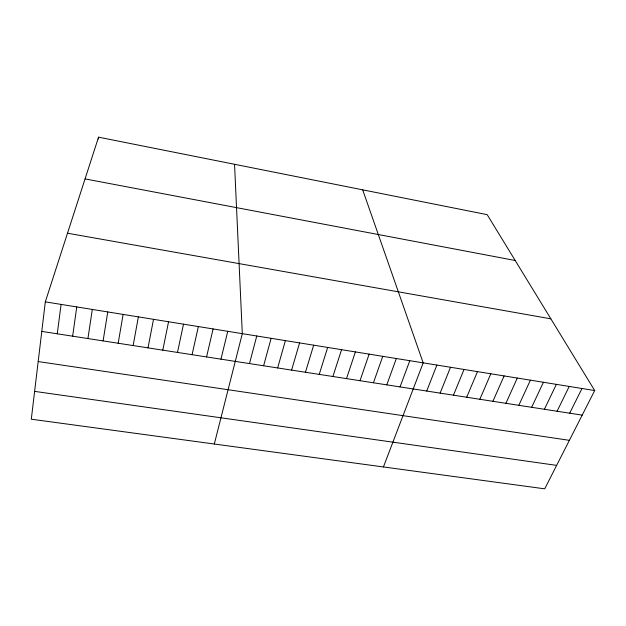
<?xml version="1.0" encoding="UTF-8"?>
<svg xmlns="http://www.w3.org/2000/svg" width="626" height="626" viewBox="0 0 626 626"><rect width="100%" height="100%" fill="white"/><g stroke="black" fill="none" stroke-linecap="round" stroke-linejoin="round"><path stroke-width="0.94" d="M45.315 301.857L31.3 419.201L544.722 488.828L594.7 390.546L487.177 214.655L98.548 137.172L45.315 301.857L594.7 390.546M57.263 333.807L61.09 304.4M98.282 139.058L98.548 137.172M72.647 336.185L76.755 306.936M87.922 338.556L92.312 309.447M103.094 340.904L107.766 311.944M118.173 343.244L123.119 314.416M133.142 345.56L138.369 316.881M148.026 347.868L153.511 319.323M162.799 350.153L168.558 321.756M177.487 352.43L183.504 324.166M192.072 354.692L198.348 326.561M206.564 356.937L213.098 328.947M220.962 359.167L227.747 331.31M214.311 444.022L242.301 333.658L234.547 164.286M249.492 363.581L256.762 335.99M263.616 365.772L271.128 338.314M277.647 367.947L285.401 340.614M291.591 370.107L299.58 342.907M305.449 372.251L313.673 345.176M319.221 374.387L327.664 347.438M332.899 376.508L341.577 349.684M346.499 378.613L355.396 351.914M360.005 380.71L369.129 354.128M373.432 382.783L382.768 356.335M386.782 384.857L396.328 358.526M400.037 386.907L409.795 360.701M383.425 466.957L423.184 362.861L362.681 189.834M426.713 391.039L436.893 365.068M440.117 393.12L450.509 367.266M453.443 395.178L464.038 369.45M466.683 397.236L477.482 371.625M479.845 399.271L490.839 373.777M492.912 401.297L504.11 375.921M505.91 403.308L517.295 378.049M518.821 405.312L530.402 380.17M531.654 407.299L543.423 382.267M544.409 409.271L556.365 384.356M557.085 411.235L569.222 386.438M569.683 413.191L582 388.496M34.618 391.383L556.647 465.376M38.186 361.562L569.386 440.328M41.785 331.404L582.203 415.132M67.498 233.216L550.864 318.837M85.058 178.903L515.198 260.494"/></g></svg>
